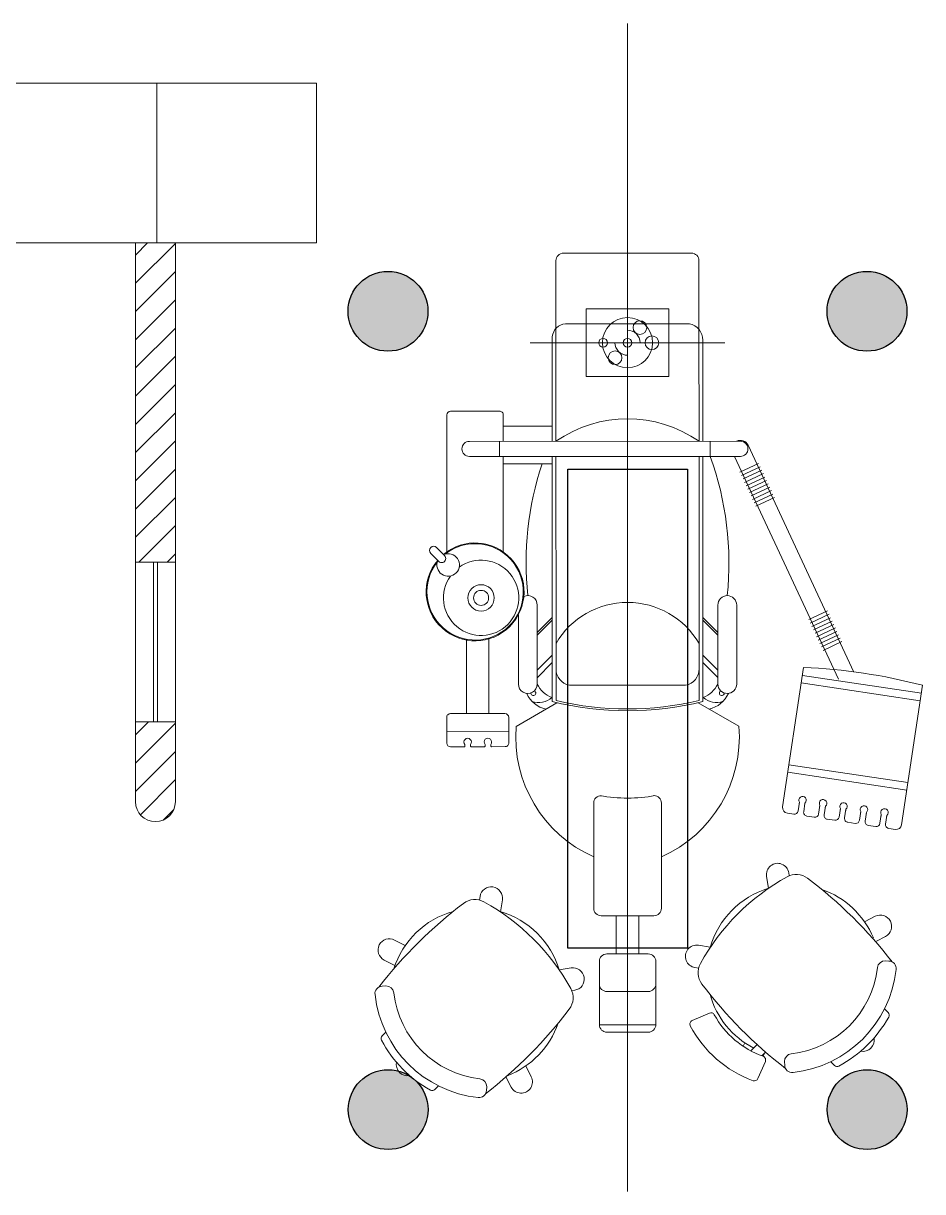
# Model space of a CAD drawing. Header units: metres. Extents: x 11578468 to 47831421, y -58341524 to -14256839.
# Drawn here: x 23848714 to 23850967, y -29080869 to -29077942 of the extents above; entities that cross this region are included whole.
import ezdxf

# ---------------------------------------------------------------- set-up
doc = ezdxf.new("R2010")
doc.units = ezdxf.units.M
doc.header["$LTSCALE"] = 50
doc.header["$MEASUREMENT"] = 0
doc.layers.get('0').update_dxf_attribs({"linetype": 'CONTINUOUS'})
doc.layers.add('#조명', color=40, linetype='CONTINUOUS')
doc.layers.add('wall', color=3, linetype='CONTINUOUS')
doc.layers.add('ha', color=8, linetype='CONTINUOUS', lineweight=5)

msp = doc.modelspace()

# ---------------------------------------------------------------- hatches: boundary and pattern name
at = {"layer": 'wall', "ltscale": 10}
h = msp.add_hatch(color=1, dxfattribs=at)
h.dxf.hatch_style = 1
h.paths.add_polyline_path([(23849727.29814699, -29078663.53672431, 1), (23849527.29814699, -29078663.53672431, 1)])
h = msp.add_hatch(color=1, dxfattribs=at)
h.dxf.hatch_style = 1
h.paths.add_polyline_path([(23850927.2981665, -29078663.53672431, 1), (23850727.2981665, -29078663.53672431, 1)])
h = msp.add_hatch(color=1, dxfattribs=at)
h.dxf.hatch_style = 1
h.paths.add_polyline_path([(23849727.65882285, -29080663.53672431, 1), (23849527.65882285, -29080663.53672431, 1)])
h = msp.add_hatch(color=1, dxfattribs=at)
h.dxf.hatch_style = 1
h.paths.add_polyline_path([(23850927.65884236, -29080663.53672431, 1), (23850727.65884236, -29080663.53672431, 1)])

# ---------------------------------------------------------------- linework, layer by layer
at = {"layer": '#조명', "ltscale": 10}
msp.add_lwpolyline([(23850077.47750964, -29079058.82216974), (23850377.47750964, -29079058.82216974), (23850377.47750964, -29080258.82216974), (23850077.47750964, -29080258.82216974)], close=True, dxfattribs=at)
for centre in [(23849627.29814699, -29078663.53672431), (23850827.2981665, -29078663.53672431), (23849627.65882285, -29080663.53672431), (23850827.65884236, -29080663.53672431)]:
    msp.add_circle(centre, 100)
at = {"layer": 'ha'}
for p, q in [((23850227.16808531, -29077942.27180133), (23850227.69589609, -29080869.0591625)), ((23849048.47868395, -29078092.27177844), (23848648.47868395, -29078092.27177844)), ((23849448.47868395, -29078092.2717794), (23849048.47868395, -29078092.2717794)), ((23849048.47868395, -29078092.2717794), (23849048.47868395, -29078492.2717794)), ((23849048.47868395, -29078492.27177844), (23849048.47868395, -29078092.27177844)), ((23849448.47868395, -29078492.2717794), (23849448.47868395, -29078092.2717794)), ((23848648.47868395, -29078492.27177844), (23849048.47868395, -29078492.27177844)), ((23848994.69579612, -29079892.08303498), (23848994.69587351, -29078492.27177653)), ((23848994.69587183, -29078522.73877975), (23849025.16287218, -29078492.2717794)), ((23848994.69587351, -29078492.27177653), (23849094.69587351, -29078492.27177653)), ((23848994.69586792, -29078593.44946178), (23849094.69587345, -29078493.44945625)), ((23849048.47868395, -29078492.2717794), (23849448.47868395, -29078492.2717794)), ((23849094.69587351, -29078492.27177653), (23849094.69579612, -29079892.08303785)), ((23850048.12105963, -29078536.74772062), (23850048.15376624, -29078702.28227444)), ((23850387.56628574, -29078517.84241548), (23850066.97672705, -29078517.88577632)), ((23850406.42705444, -29078536.69689478), (23850406.46030172, -29078704.38668806)), ((23848994.69586401, -29078664.1601438), (23849094.69586954, -29078564.16013828)), ((23848994.6958601, -29078734.87082583), (23849094.69586563, -29078634.8708203)), ((23850227.2953429, -29078647.93355217), (23850227.32936842, -29078836.61002448)), ((23850331.0172515, -29078657.39110209), (23850123.57685215, -29078657.42851146)), ((23850123.57685215, -29078657.42851146), (23850123.60745982, -29078827.15247456)), ((23850331.04785916, -29078827.11506519), (23850331.0172515, -29078657.39110209)), ((23848994.69585619, -29078805.58150786), (23849094.69586172, -29078705.58150233)), ((23850048.15376624, -29078702.28227444), (23850048.20584371, -29078989.35185109)), ((23850382.44751272, -29078695.1097937), (23850071.9207953, -29078695.15293068)), ((23850406.46030172, -29078704.38668806), (23850406.51198654, -29078989.28723491)), ((23850470.91131229, -29078742.22785819), (23849983.71339903, -29078742.31571846)), ((23850038.72906132, -29078726.70552509), (23850038.77642672, -29078989.35355158)), ((23850321.65059181, -29078742.25477556), (23850132.9741195, -29078742.28880109)), ((23850415.8948677, -29078734.64438129), (23850415.94078915, -29078989.28553453)), ((23848994.69585228, -29078876.29218988), (23849094.69585781, -29078776.29218436)), ((23850123.60745982, -29078827.15247456), (23850331.04785916, -29078827.11506519)), ((23848994.69584837, -29078947.00287192), (23849094.6958539, -29078847.00286639)), ((23848994.69584446, -29079017.71355394), (23849094.69584999, -29078917.71354841)), ((23849906.75529646, -29078913.94448505), (23849784.17687866, -29078913.96659059)), ((23849774.74947003, -29078923.39740008), (23849774.81133428, -29079266.44366013)), ((23849916.18610594, -29078923.37189369), (23849916.19800892, -29078989.37565712)), ((23850038.76962501, -29078951.63711533), (23849916.19120722, -29078951.65922087)), ((23848994.69584055, -29079088.42423597), (23849094.69584608, -29078988.42423044)), ((23850510.23187976, -29078989.26853028), (23849831.33602738, -29078989.39096095)), ((23849906.76889987, -29078989.37735754), (23849906.77570157, -29079027.09379378)), ((23850434.79900727, -29078989.28213368), (23850434.80580898, -29079026.99856993)), ((23850794.56067593, -29079567.39682144), (23850529.46143237, -29078999.15722512)), ((23850510.23868147, -29079026.98496652), (23849831.34282908, -29079027.10739719)), ((23849916.20481063, -29079027.09209336), (23849916.2479702, -29079266.41815374)), ((23850038.78322842, -29079027.06998782), (23850038.89403784, -29079641.52432337)), ((23850048.21268587, -29079027.06828733), (23850048.29755423, -29079494.89298628)), ((23850406.51882881, -29079027.00367114), (23850406.60369855, -29079494.82837009)), ((23850415.94759086, -29079027.00197078), (23850416.05840626, -29079641.48946985)), ((23850756.10837242, -29079585.33586799), (23850495.62370384, -29079026.98760215)), ((23848994.69583664, -29079159.134918), (23849094.69584217, -29079059.13491247)), ((23850038.78662927, -29079045.92820594), (23849916.20821148, -29079045.95031148)), ((23850508.86147478, -29079066.51400673), (23850555.85873462, -29079044.58850539)), ((23850512.84792957, -29079075.05896307), (23850559.84518941, -29079053.13346172)), ((23850516.83438436, -29079083.60391941), (23850563.8316442, -29079061.67841806)), ((23850520.82083915, -29079092.14887574), (23850567.818099, -29079070.22337439)), ((23850524.80729394, -29079100.69383208), (23850571.80455378, -29079078.76833073)), ((23850528.79374873, -29079109.23878841), (23850575.79100858, -29079087.31328706)), ((23850532.78020352, -29079117.78374475), (23850579.77746337, -29079095.8582434)), ((23850536.76665831, -29079126.32870108), (23850583.76391816, -29079104.40319974)), ((23850540.7531131, -29079134.87365742), (23850587.75037295, -29079112.94815607)), ((23850544.73956789, -29079143.41861375), (23850591.73682774, -29079121.49311241)), ((23848994.69583273, -29079229.84560002), (23849094.69583826, -29079129.8455945)), ((23850548.72602268, -29079151.96357009), (23850595.72328253, -29079130.03806874)), ((23849002.98033148, -29079292.2717794), (23849094.69583435, -29079200.55627652)), ((23849073.6910096, -29079292.2717794), (23849094.69583045, -29079271.26695855)), ((23849754.32742527, -29079290.04355036), (23849734.32165331, -29079270.0449927)), ((23849768.99303133, -29079275.37265382), (23849748.98725937, -29079255.37409615)), ((23848994.69587351, -29079292.2717794), (23849094.69582928, -29079292.2717794)), ((23849039.6958514, -29079292.2717794), (23849039.6958514, -29079692.08303641)), ((23849049.6958514, -29079292.2717794), (23849049.6958514, -29079692.08303641)), ((23850001.13395901, -29079399.52659743), (23850001.16966795, -29079597.53788771)), ((23850453.73119393, -29079399.44497698), (23850453.76690288, -29079597.45626726)), ((23850500.87673923, -29079399.43647485), (23850500.91244818, -29079597.44776513)), ((23850681.27564446, -29079436.08336825), (23850728.27290431, -29079414.1578669)), ((23849953.99277049, -29079423.69415372), (23849954.02412265, -29079597.54638984)), ((23850038.85600784, -29079430.64242529), (23850001.1463733, -29079468.36566324)), ((23850038.85721022, -29079437.30981225), (23850001.14757568, -29079475.0330502)), ((23850416.02037027, -29079430.57440825), (23850453.74360822, -29079468.28404279)), ((23850416.02157266, -29079437.24179521), (23850453.74481061, -29079474.95142975)), ((23850685.26209925, -29079444.62832458), (23850732.2593591, -29079422.70282324)), ((23850689.24855404, -29079453.17328092), (23850736.24581389, -29079431.24777957)), ((23850693.23500884, -29079461.71823725), (23850740.23226868, -29079439.79273591)), ((23850697.22146362, -29079470.26319359), (23850744.21872347, -29079448.33769224)), ((23850701.20791842, -29079478.80814993), (23850748.20517826, -29079456.88264858)), ((23850705.19437321, -29079487.35310626), (23850752.19163305, -29079465.42760491)), ((23850709.180828, -29079495.8980626), (23850756.17808784, -29079473.97256125)), ((23849823.68311966, -29079487.16541211), (23849823.7163744, -29079671.56780902)), ((23849880.25722564, -29079484.11432421), (23849880.29102877, -29079671.55760647)), ((23850048.29755423, -29079494.89298628), (23850048.32278091, -29079638.94741523)), ((23850406.60369855, -29079494.82837009), (23850406.6289309, -29079638.91436468)), ((23850713.16728279, -29079504.44301894), (23850760.16454263, -29079482.51751759)), ((23850717.15373758, -29079512.98797527), (23850764.15099742, -29079491.06247392)), ((23850038.8730121, -29079524.9335159), (23850001.16337756, -29079562.65675385)), ((23850416.03737453, -29079524.86549886), (23850453.76061248, -29079562.5751334)), ((23850038.87641295, -29079543.79173402), (23850001.16677841, -29079581.51497197)), ((23850416.04077539, -29079543.72371699), (23850453.76401334, -29079581.43335152)), ((23850668.38881521, -29079555.68138112), (23850615.78741657, -29079905.16376151)), ((23850665.37267303, -29079575.70813287), (23850963.73935489, -29079620.6438441)), ((23850373.03893282, -29079600.30612805), (23850081.82685596, -29079600.34551549)), ((23850662.56419108, -29079594.35605048), (23850960.93087294, -29079639.29176172)), ((23850914.15248761, -29079950.11017496), (23850966.75549707, -29079600.61709236)), ((23850050.69722344, -29079644.3410791), (23849948.49577912, -29079703.37168745)), ((23850404.29214451, -29079644.30000784), (23850506.47555958, -29079703.27106253)), ((23849774.34360509, -29079681.05526837), (23849774.69273382, -29079745.41779419)), ((23849920.23652802, -29079671.55040278), (23849783.77087516, -29079671.57501271)), ((23849929.66726905, -29079680.94354436), (23849929.9109254, -29079744.81918212)), ((23848994.69579612, -29079692.08303642), (23849094.69580718, -29079692.08303642)), ((23848994.69580146, -29079795.53105625), (23849094.69580699, -29079695.53105072)), ((23848994.69580537, -29079724.82037422), (23849027.43314318, -29079692.08303642)), ((23849929.80302355, -29079716.53221109), (23849774.53929642, -29079717.13132707)), ((23848994.69579755, -29079866.24173827), (23849094.69580308, -29079766.24173275)), ((23849818.11790522, -29079754.66343129), (23849784.1733689, -29079754.79509442)), ((23849819.98285118, -29079749.10676417), (23849819.99662441, -29079752.77053344)), ((23849834.12641507, -29079749.0535942), (23849834.14018829, -29079752.71736347)), ((23849868.65761222, -29079754.48268312), (23849836.03308614, -29079754.59608265)), ((23849870.52255819, -29079748.926016), (23849870.53633141, -29079752.58978527)), ((23849884.66612207, -29079748.87284603), (23849884.67989529, -29079752.5366153)), ((23849920.51732947, -29079754.28367135), (23849886.57279314, -29079754.41533449)), ((23850628.89070139, -29079818.09078493), (23850927.25738325, -29079863.02649616)), ((23850631.69918334, -29079799.44286731), (23850930.0658652, -29079844.37857854)), ((23849006.91856312, -29079924.72965083), (23849094.69579917, -29079836.95241477)), ((23849064.7389548, -29079937.61993727), (23849090.14706737, -29079912.2118247)), ((23850142.70756301, -29080159.00905699), (23850142.66008996, -29079895.76409923)), ((23850227.51978849, -29079892.51694537), (23850227.62027662, -29080449.73820954)), ((23850312.43152611, -29080158.97844932), (23850312.38405306, -29079895.73349156)), ((23850658.0500805, -29079893.58706914), (23850654.74281171, -29079915.44227426)), ((23850658.0500805, -29079893.58706914), (23850657.50238566, -29079897.20969599)), ((23850672.03481878, -29079895.70138266), (23850668.7307408, -29079917.53549699)), ((23850672.03481878, -29079895.70138266), (23850671.48712394, -29079899.32400951)), ((23850709.32361846, -29079901.37779256), (23850706.02649821, -29079923.16589054)), ((23850709.32361846, -29079901.37779256), (23850708.77592363, -29079905.00041941)), ((23850723.30835674, -29079903.49210607), (23850720.01442814, -29079925.2591078)), ((23850723.30835674, -29079903.49210607), (23850722.7606619, -29079907.11473292)), ((23850760.60764252, -29079909.08616634), (23850757.30826149, -29079930.88921375)), ((23850760.60764252, -29079909.08616634), (23850760.05994769, -29079912.7087932)), ((23850774.5923808, -29079911.20047986), (23850771.29619123, -29079932.98243223)), ((23850774.5923808, -29079911.20047986), (23850774.04468596, -29079914.82310671)), ((23850628.06201055, -29079920.9527209), (23850644.01560374, -29079923.35542234)), ((23850676.64946678, -29079928.27026685), (23850695.29929065, -29079931.07903589)), ((23850727.9331537, -29079935.99388039), (23850746.58105383, -29079938.80235971)), ((23850779.21491688, -29079943.71720421), (23850797.86281702, -29079946.52568353)), ((23850811.89166658, -29079916.79454013), (23850808.59002476, -29079938.61253697)), ((23850811.89166658, -29079916.79454013), (23850811.34397175, -29079920.41716699)), ((23850825.87640486, -29079918.90885365), (23850822.57795431, -29079940.70575666)), ((23850825.87640486, -29079918.90885365), (23850825.32871002, -29079922.5314805)), ((23850863.17161743, -29079924.517591), (23850859.86997561, -29079946.33558784)), ((23850863.17161743, -29079924.517591), (23850862.62392259, -29079928.14021786)), ((23850877.15635571, -29079926.63190452), (23850873.85790516, -29079948.42880754)), ((23850877.15635571, -29079926.63190452), (23850876.60866087, -29079930.25453138)), ((23850830.49668006, -29079951.44052804), (23850849.14276786, -29079954.24873441)), ((23850881.77663091, -29079959.16357891), (23850898.76696908, -29079961.72242002)), ((23850580.48111444, -29080109.15357782), (23850575.62496451, -29080079.40729279)), ((23850632.6239464, -29080077.41889374), (23850631.46046736, -29080070.2920176)), ((23849857.93258269, -29080129.53045971), (23849856.52860385, -29080138.67547924)), ((23849913.85207646, -29080138.11543712), (23849909.27844191, -29080167.90646819)), ((23850293.57670884, -29080177.84006829), (23850161.56918199, -29080177.86387426)), ((23850199.28561823, -29080177.85707255), (23850199.30286307, -29080273.48221451)), ((23850255.8602726, -29080177.84686999), (23850255.87751744, -29080273.47201195)), ((23850847.98636802, -29080179.32639736), (23850821.19660267, -29080193.136978)), ((23850873.90962916, -29080229.61234125), (23850851.13460281, -29080241.35325551)), ((23849643.69706319, -29080238.73757856), (23849670.49180794, -29080252.53849588)), ((23850405.01692411, -29080251.64218524), (23850434.80795517, -29080256.21581979)), ((23849617.79194066, -29080289.03286907), (23849644.58668542, -29080302.83378639)), ((23850156.87527315, -29080292.34808455), (23850156.88547571, -29080348.92273891)), ((23850279.45029009, -29080273.46776089), (23850175.73009042, -29080273.48646557)), ((23850298.32211162, -29080348.89723252), (23850298.31190906, -29080292.32257815)), ((23850882.46775081, -29080291.36192716), (23850873.02326268, -29080290.97477821)), ((23850056.34068389, -29080313.57962746), (23850086.08696892, -29080308.72347752)), ((23850396.4319467, -29080307.56167902), (23850405.57696623, -29080308.96565786)), ((23849612.74514487, -29080354.2733332), (23849622.18949275, -29080353.88277787)), ((23850156.8854757, -29080348.92273891), (23850156.90385731, -29080450.85143301)), ((23850298.32211162, -29080348.89723252), (23850298.33879303, -29080450.82592693)), ((23850088.07536796, -29080365.72245941), (23850095.2022441, -29080364.55898037)), ((23850175.74709468, -29080367.77755618), (23850279.46729435, -29080367.75885149)), ((23850871.08246811, -29080411.43779332), (23850880.10580852, -29080420.45787982)), ((23850432.78395179, -29080421.78813446), (23850389.3235197, -29080440.52439453)), ((23849621.87337184, -29080469.66817056), (23849612.68683961, -29080478.85801675)), ((23850298.33879303, -29080450.82592693), (23850156.90215712, -29080450.85143332)), ((23850175.76377609, -29080469.70625059), (23850279.48397576, -29080469.6875459)), ((23850516.79618668, -29080504.61457488), (23850521.07199946, -29080496.12345294)), ((23850536.55514459, -29080516.48215291), (23850551.37283071, -29080501.65912144)), ((23850564.13819608, -29080528.90068972), (23850573.29989514, -29080519.73568567)), ((23850567.32550055, -29080530.06020439), (23850571.73749164, -29080521.29865279)), ((23849986.16786434, -29080581.08488104), (23849972.3572837, -29080554.29511569)), ((23850572.70991673, -29080542.63179447), (23850554.02832374, -29080586.00844918)), ((23850621.17482019, -29080552.74911684), (23850620.78426486, -29080543.30476896)), ((23850736.56965754, -29080543.62088986), (23850745.75950373, -29080552.8074221)), ((23849935.88192045, -29080607.00814217), (23849922.87207713, -29080581.77164713)), ((23849754.05646838, -29080604.18098113), (23849745.03638189, -29080613.20432153)), ((23849874.13233454, -29080615.56626383), (23849874.5194835, -29080606.1217757))]:
    msp.add_line(p, q, dxfattribs=at)
for centre, radius in [((23850227.31235566, -29078742.27178833), 62.89215845883763), ((23850258.42161386, -29078704.54974068), 17.20812431594882), ((23850166.02314676, -29078742.28284109), 10.8434755963513), ((23850227.31235566, -29078742.27178833), 10.8434755963513), ((23850288.60156455, -29078742.26073556), 17.20812431594882), ((23850196.20309746, -29078779.99383597), 17.20812431594882), ((23849860.54930726, -29079381.54896226), 33.00188224976487), ((23849860.54930726, -29079381.54896226), 18.85821842843706)]:
    msp.add_circle(centre, radius, dxfattribs=at)
for centre, radius, start, end in [((23850066.97927769, -29078536.74399458), 18.85821842843706, 90.007749463522, 180.0113206095955), ((23850387.56883638, -29078536.70063374), 18.85821842843706, 0.01135983890523836, 90.00774945220368), ((23850074.51776142, -29078731.1191179), 36.05982329919045, 94.12991828869268, 172.9695736852304), ((23850227.31235566, -29078742.27178833), 31.46180226891602, 0.01033259990040634, 90.01033260668461), ((23850374.98706834, -29078735.33752374), 40.91367124376327, 359.0499374233022, 79.49356228918747), ((23850227.31235566, -29078742.27178833), 31.46180226903062, 180.0103325999004, 270.0103326066846), ((23849784.17857909, -29078923.39569965), 9.42910921421853, 90.01033261050624, 180.0103325878696), ((23849906.75699688, -29078923.37359411), 9.42910921421853, 0.0103325878695876, 90.01033258787369), ((23850227.40496833, -29079244.69124434), 311.94636078516, 54.95919571570653, 125.0614694894178), ((23849831.33942823, -29079008.24917907), 18.85821842843706, 90.01033259918997, 180.0103326105103), ((23850510.23528061, -29079008.1267484), 21.21549573199144, 25.01033260120088, 117.2763770470539), ((23850510.23528061, -29079008.1267484), 18.85821842843706, 0.01033261050827479, 90.01033259918997), ((23849831.33942823, -29079008.24917907), 18.85821842843706, 180.0103326105103, 270.0103326105083), ((23849688.16800116, -29079294.96518164), 793.2680007804174, 354.1464160054553, 19.74294699851354), ((23850510.23528061, -29079008.1267484), 18.85821842843706, 270.01033259919, 0.01033261050827479), ((23850766.65941864, -29079294.77068873), 793.2680007804174, 161.7184287674339, 185.87424919907), ((23849845.54770801, -29079366.55277275), 122.578419784841, 139.8684073958128, 130.1605906669876), ((23849845.54770801, -29079366.55277275), 120.6925979419972, 141.7513488562862, 128.2668541106763), ((23849741.65445634, -29079262.70954442), 10.37202013564041, 45.01033260561112, 225.0103325910571), ((23849778.09638771, -29079299.12287846), 28.28732764265561, 156.5443209777507, 113.5239405376283), ((23849761.6602283, -29079282.70810209), 10.37202013564041, 225.0103325910571, 45.01033262015989), ((23849860.54930726, -29079381.54896226), 94.29109214218532, 144.5335235383008, 125.4851274014574), ((23849977.56118635, -29079399.5308485), 23.57277303554633, 0.01033260598135381, 115.0679480238563), ((23850477.30396658, -29079399.44072592), 23.57277303554633, 0.01033260598135381, 180.0103326059813), ((23850227.46964705, -29079600.33301724), 207.4404027128077, 30.28297391979795, 149.7376912847936), ((23850089.2146045, -29079560.10437154), 40.91367124376327, 179.0499374233022, 259.5970846613602), ((23850365.70847069, -29079560.05450921), 40.91367124376327, 280.3213609709712, 0.9707277757382393), ((23850607.23418681, -29080974.76320486), 1420.398926723385, 75.3382048774871, 87.53239355732218), ((23849977.5968953, -29079597.54213877), 23.57277303554633, 180.0103325969267, 0.01033260598135381), ((23850037.46651161, -29079593.34473125), 68.40349068738495, 203.8088671981679, 257.9393491800911), ((23849991.31141932, -29079620.11419453), 6.216299245810451, 184.1387442067541, 54.58275232166562), ((23850062.52208973, -29079567.29027821), 68.40349068738495, 206.2439475484689, 248.6468783536741), ((23850392.4035755, -29079567.23078807), 68.40349068738495, 291.3737868560227, 333.7767176585734), ((23850417.4685492, -29079593.27620247), 68.40349068738495, 282.0791905985544, 336.2117979972887), ((23850477.33967553, -29079597.45201619), 23.57277303554633, 180.0103326059813, 0.01033259692669537), ((23850463.63329359, -29079620.02901698), 6.216299245810451, 125.437912870659, 355.8819210256419), ((23850005.25397772, -29079597.24482326), 46.76051591486446, 248.5821905070116, 313.7939068197819), ((23850227.40564222, -29078877.73328024), 786.7104820401825, 256.1358835481471, 283.8747057852378), ((23850227.40564222, -29078877.73328024), 781.9959274330731, 256.7613517588636, 283.249203467626), ((23850449.68248767, -29079597.16467595), 46.76051591486446, 226.2267583829724, 291.4384747040509), ((23849783.77257558, -29079681.00412177), 9.42910921421853, 90.01033261050624, 180.3107927423529), ((23849920.23822844, -29079680.97951184), 9.42910921421853, 0.2185561290615474, 90.0103325878696), ((23850275.84223602, -29079730.17638404), 328.4420719112941, 175.3187910528264, 246.0817341858706), ((23850179.13879178, -29079730.19382334), 328.4420719112941, 293.9389310124546, 4.701874151421816), ((23849827.03118737, -29079742.84345374), 9.429109214219064, 318.8057691899493, 221.6250134139676), ((23849877.57089437, -29079742.66270557), 9.429109214219064, 318.8057691899493, 221.6250134139676), ((23849784.12170147, -29079745.36612676), 9.42910921421853, 180.3139575961384, 270.3139575736262), ((23849818.11081589, -29079752.77762277), 1.885821842843698, 270.2153912538902, 0.2153912543156443), ((23849836.02599681, -29079752.71027414), 1.885821842843698, 180.2153912543156, 270.2153913674981), ((23849868.6505229, -29079752.5968746), 1.885821842843698, 270.2153912543156, 0.2153912543156443), ((23849886.56570381, -29079752.52952597), 1.885821842843698, 180.2153912543156, 270.2153913674981), ((23849920.48188282, -29079744.85462876), 9.42910921421853, 270.2153912994185, 0.2153912995035199), ((23850161.51830808, -29079895.76069837), 18.85821842843706, 90.01033259918997, 180.01033259919), ((23850227.45009216, -29079496.6128177), 386.5934777829597, 259.7887409425568, 280.2319242610393), ((23850293.52583494, -29079895.73689241), 18.85821842843706, 0.01033259918995176, 90.01033259918997), ((23850665.97477426, -29079888.47753596), 9.429109214219064, 309.9930987787911, 212.812342996867), ((23849044.69579612, -29079892.08303642), 50.00000000000002, 179.9999983650235, 359.9999983522168), ((23850629.82163019, -29079906.9190497), 14.14355643139034, 172.8709177345509, 262.8705967392678), ((23850717.24831223, -29079896.26825938), 9.429109214219064, 309.9930987933396, 212.812342996867), ((23850768.53233629, -29079903.97663316), 9.429109214219064, 309.9930987787911, 212.812342996867), ((23850819.81636035, -29079911.68500695), 9.429109214219064, 309.9930987787911, 212.812342996867), ((23850871.09631119, -29079919.40805782), 9.429109214219064, 309.9930987787911, 212.812342996867), ((23850645.41984471, -29079914.03146353), 9.42910921421853, 261.4352992129766, 351.3949259374747), ((23850678.05370776, -29079918.94630804), 9.42910921421853, 171.3949239462252, 261.4352992129766), ((23850696.70353163, -29079921.75507708), 9.42910921421853, 261.4352992163478, 351.394909110878), ((23850729.33739467, -29079926.66992158), 9.42910921421853, 171.3949071162414, 261.4352992353608), ((23850747.98529481, -29079929.4784009), 9.42910921421853, 261.4352992129766, 351.3949128885537), ((23850780.61915785, -29079934.39324541), 9.42910921421853, 171.3949108715354, 261.4352992129766), ((23850799.26705799, -29079937.20172473), 9.42910921421853, 261.4352992129766, 351.3949166180788), ((23850831.90092104, -29079942.11656923), 9.42910921421853, 171.3949146268293, 261.4352992163478), ((23850850.54700884, -29079944.9247756), 9.42910921421853, 261.4352992129766, 351.3949166180788), ((23850883.18087188, -29079949.8396201), 9.42910921421853, 171.3949146268293, 261.435299238732), ((23850900.22381727, -29079947.65409454), 14.14355643139034, 264.0877977835294, 349.9996807002016), ((23850603.54271593, -29080074.8496552), 28.28732764265563, 9.271876853678325, 189.2718768548941), ((23850892.90693206, -29080563.09029155), 551.0208156440326, 118.8079217900835, 151.2127434204223), ((23850650.1021228, -29080121.5745932), 47.1455460710926, 52.90440871821857, 118.807921791568), ((23849996.52503988, -29080985.89663216), 1130.757833914286, 37.75485363015122, 52.90440871907424), ((23849885.89232957, -29080133.82294842), 28.28732764265561, 351.27187685545, 171.2718768479918), ((23850643.04224174, -29080316.80350089), 216.8695119270263, 106.7316703513067, 164.0946700095895), ((23850643.04224174, -29080316.80350089), 216.8695119270263, 22.59102191979498, 70.92792264653006), ((23850498.93830007, -29081048.48845489), 1130.757833914286, 127.1162564926272, 142.2658115742312), ((23849845.04951957, -29080184.40220161), 47.1455460710926, 61.21274341154457, 127.1162564916158), ((23849602.40397016, -29080626.00544507), 551.0208156440326, 28.80792178383831, 61.21274341417714), ((23849848.69076081, -29080376.14075476), 216.8695119270263, 105.5944521526567, 162.4909362270449), ((23849848.69076081, -29080376.14075476), 216.8695119270263, 16.7316703513067, 74.09467000648023), ((23850161.56578114, -29080159.00565613), 18.85821842843706, 180.01033259919, 270.01033259919), ((23850293.57330799, -29080158.98185017), 18.85821842843706, 270.01033259919, 0.01033259918995176), ((23850860.94799859, -29080204.46936931), 28.28732764265561, 297.271876845247, 117.271876845247), ((23849630.74450193, -29080263.88522382), 28.28732764265561, 62.74878835228652, 242.7487883488315), ((23850400.7244354, -29080279.60193213), 28.28732764265561, 81.27187684684678, 261.2718768479918), ((23850175.73349127, -29080292.34468369), 18.85821842843706, 90.01033261051032, 180.0103326105083), ((23850279.45369094, -29080292.32597901), 18.85821842843706, 0.01033259918995176, 90.010332599192), ((23850872.25087426, -29080309.81717239), 18.85821842843706, 87.65264258466614, 173.5565988262106), ((23850881.69536239, -29080310.20432134), 18.85821842843706, 353.6980704629567, 87.65264258466614), ((23850090.64460651, -29080336.64122895), 28.28732764265563, 279.2718768462314, 99.27187683878441), ((23850451.3036886, -29080320.44474213), 47.1455460710926, 151.2127434216604, 217.1162564852737), ((23850609.90354735, -29080280.18896093), 245.156839569682, 276.4640663790571, 353.5565988228477), ((23850609.90354735, -29080280.18896093), 292.3023856407746, 276.3225947453067, 353.6980704591317), ((23849613.52432923, -29080373.11544758), 18.85821842843706, 92.36802262028861, 186.3225947488954), ((23849622.96867711, -29080372.72489225), 18.85821842843706, 6.464066386254927, 92.36802262028861), ((23850175.74369382, -29080348.91933806), 18.85821842843706, 180.010332599192, 270.0103326105083), ((23850279.4638935, -29080348.90063337), 18.85821842843706, 270.01033259919, 0.01033259918995176), ((23851315.38994187, -29079666.55596163), 1130.757833914286, 217.1162564852274, 232.265811572079), ((23849885.30530078, -29080343.00206037), 292.3023856407746, 186.3225947482902, 263.6980704591317), ((23849885.30530078, -29080343.00206037), 245.156839569682, 186.4640663808853, 263.5565988254431), ((23850043.91966851, -29080383.20063582), 47.1455460710926, 322.9044087146074, 28.80792178145234), ((23850643.04224174, -29080316.80350089), 216.8695119270263, 195.5944521473876, 242.6886572756038), ((23849179.59762954, -29079729.62355289), 1130.757833914286, 307.7548536229002, 322.9044087163567), ((23850393.05639485, -29080449.18313253), 9.42910921421853, 113.3213940665465, 207.9033901903876), ((23850436.51682694, -29080430.44687246), 9.42910921421853, 28.82237803997851, 113.3213940665465), ((23850643.04224174, -29080316.80350089), 226.2986211412448, 208.8223780376656, 250.4213690329184), ((23850609.90354735, -29080280.18896093), 311.1606040692117, 298.1867911453376, 330.8576554606827), ((23850873.43962394, -29080427.12646916), 9.42910921421853, 330.8576554542087, 45.01033261288236), ((23849848.69076081, -29080376.14075476), 216.8695119270263, 291.0382804121695, 340.9279226393757), ((23850175.76037524, -29080450.84803247), 18.85821842843706, 180.0103326105103, 270.0103326105083), ((23850279.48057491, -29080450.82932778), 18.85821842843706, 270.0103325991921, 0.01033261050827479), ((23850643.04224174, -29080316.80350089), 292.3023856407746, 207.9033901998004, 249.8003520314031), ((23849619.35542895, -29080485.52420133), 9.42910921421853, 135.0103326128824, 208.1867911520085), ((23849885.30530078, -29080343.00206037), 311.1606040692117, 208.186791154861, 240.8576554588164), ((23850817.21493163, -29080489.33103517), 28.28732764265563, 258.6905841018343, 10.80568549778061), ((23850639.62637923, -29080542.52558459), 18.85821842843706, 96.46406637500856, 182.3680226207563), ((23849676.16322653, -29080550.31344464), 28.28732764265563, 168.6905841018343, 280.805685496366), ((23850564.04983294, -29080538.90204256), 9.42910921421853, 336.6992711276304, 70.42136903394461), ((23850640.01693456, -29080551.96993247), 18.85821842843706, 182.3680226207563, 276.3225947488954), ((23850752.42568831, -29080546.13883276), 9.42910921421853, 225.0103325968787, 298.1867911627008), ((23849855.67708932, -29080605.34938728), 18.85821842843706, 357.6526425846662, 83.55659882621059), ((23849961.0248924, -29080594.04651161), 28.28732764265561, 207.2718768519538, 27.27187685195384), ((23850545.36823995, -29080582.27869727), 9.42910921421853, 249.8003520276468, 336.6992711186763), ((23849738.36779255, -29080606.53813696), 9.42910921421853, 240.8576554652323, 315.0103325968787), ((23849855.28994036, -29080614.79387541), 18.85821842843706, 263.6980704617143, 357.6526425846662)]:
    msp.add_arc(centre, radius, start, end, dxfattribs=at)

doc.saveas('drawing.dxf')
